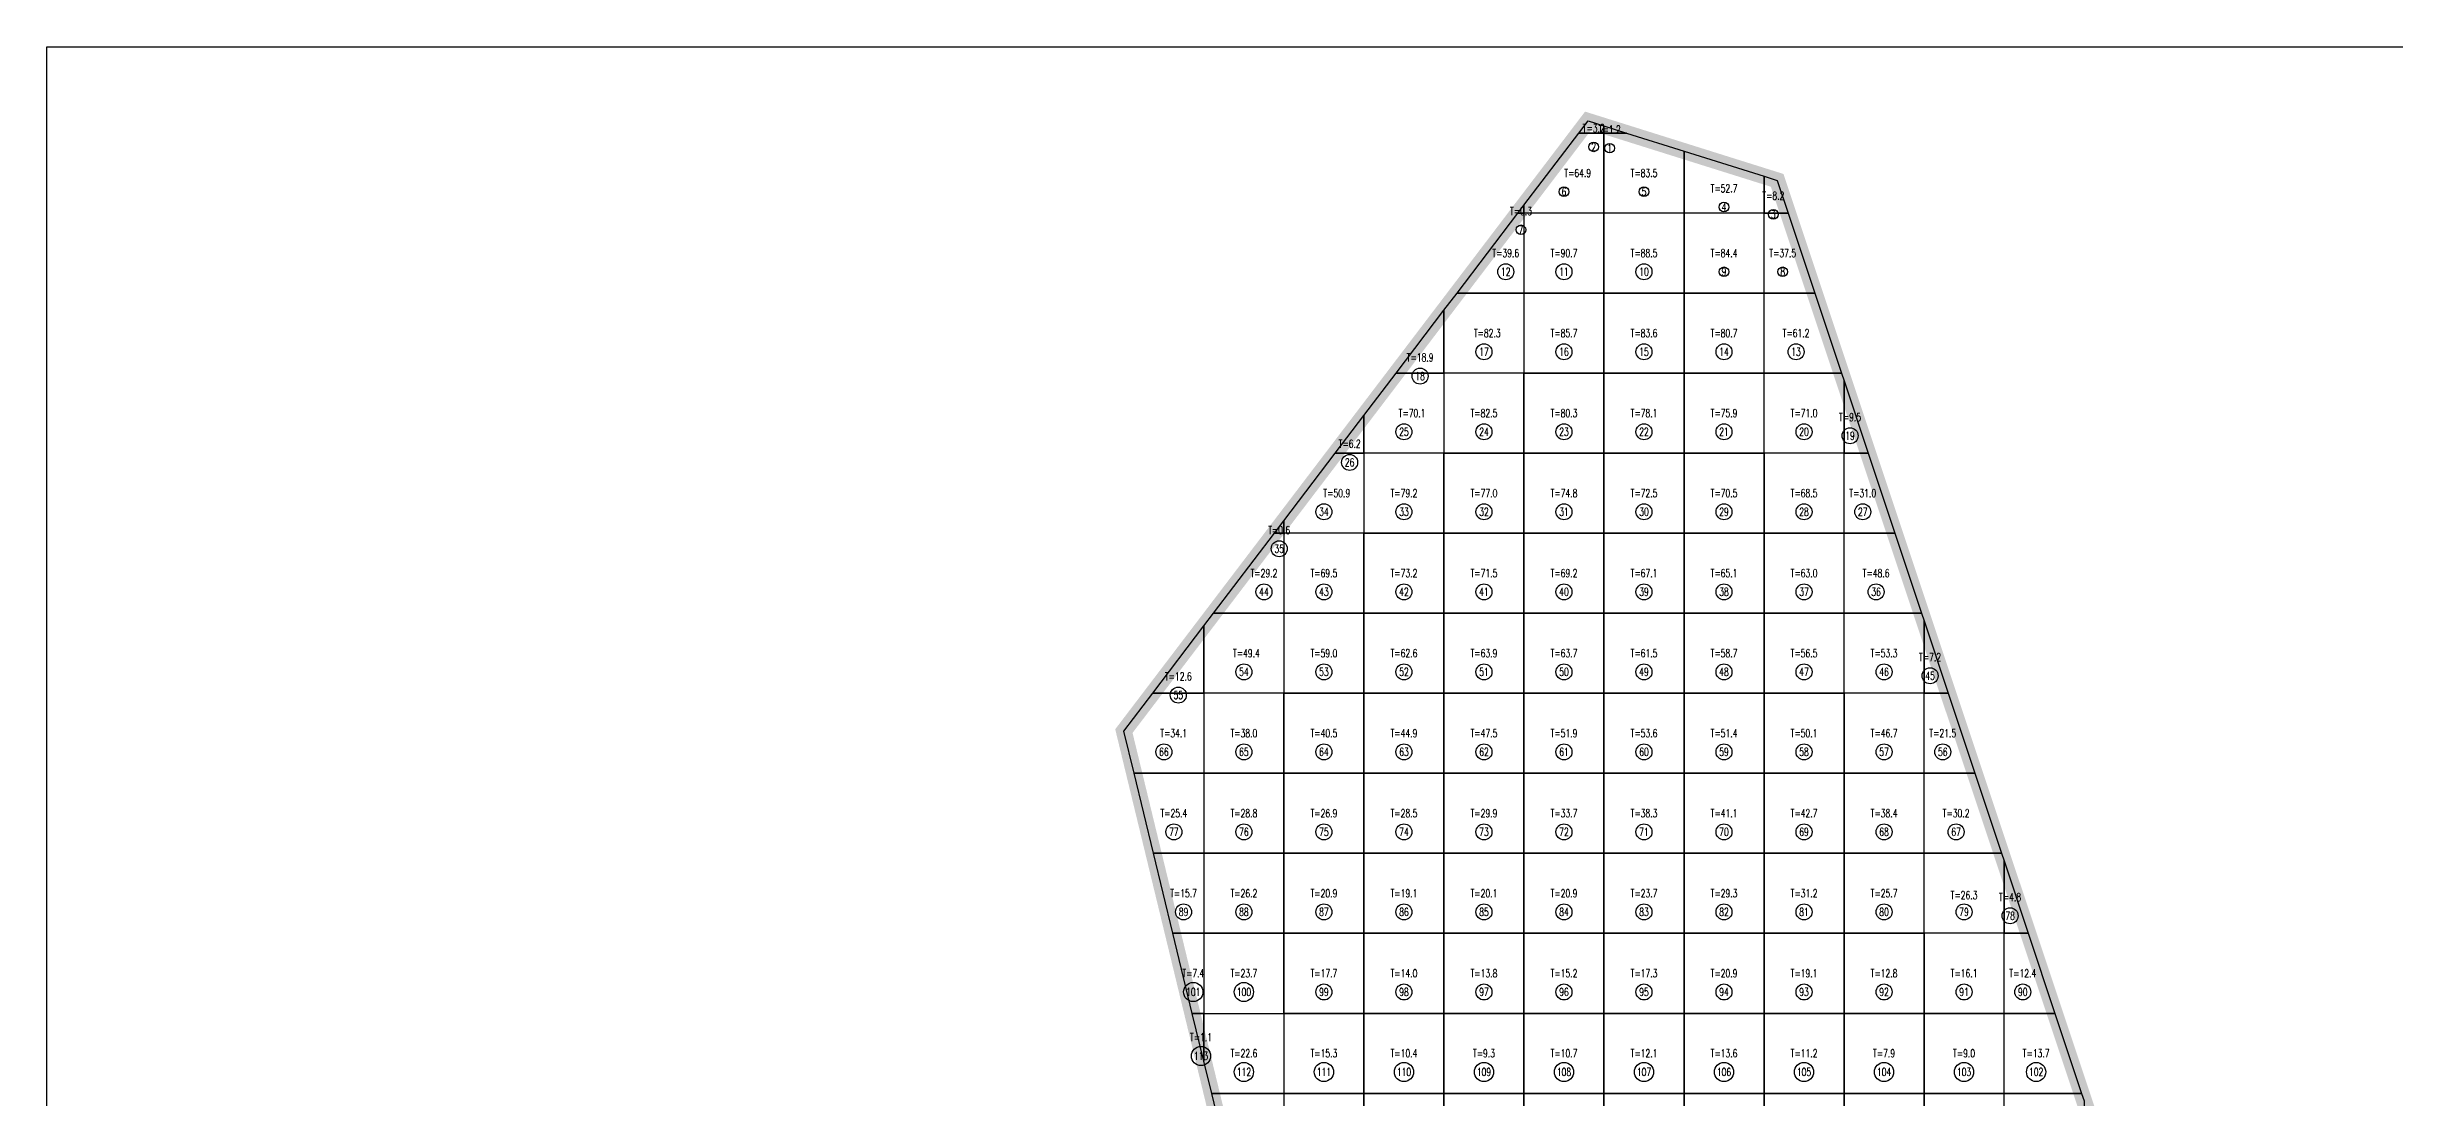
# Model space of a CAD drawing. Extents: x 4283 to 40403, y 1134 to 1764.
# Drawn here: x 8143.5 to 8229.7, y 1635.5 to 1674.1 of the extents above; entities that cross this region are included whole.
import ezdxf
from ezdxf.enums import TextEntityAlignment as Align

# ---------------------------------------------------------------- set-up
doc = ezdxf.new("R2010")
doc.units = 0
for name, color, linetype in [('tdz_7-4方格网', 2, 'Continuous'), ('tdz_7-4方格网计算', 7, 'Continuous'), ('tdz_土方计算图', 7, 'Continuous'), ('tdz_格田', 6, 'Continuous')]:
    doc.layers.add(name, color=color, linetype=linetype)
doc.styles.add('GLandNum', font='txt_____.ttf', dxfattribs={"width": 0.7, "height": 0.5})

msp = doc.modelspace()

# ---------------------------------------------------------------- linework, layer by layer
at = {"layer": 'tdz_7-4方格网', "linetype": 'Continuous'}
for points in [[(8200.694, 1671.19, 2005.885), (8200.694, 1670.928, 2005.885), (8199.769, 1670.928, 2005.921), (8200.108, 1671.374, 2005.886)], [(8201.527, 1670.928, 2005.885), (8200.694, 1670.928, 2005.885), (8200.694, 1671.19, 2005.885)], [(8199.769, 1670.928, 2005.921), (8200.694, 1670.928, 2005.885), (8200.694, 1667.987, 2005.941), (8197.753, 1667.987, 2006.057), (8197.753, 1668.279, 2006.129)], [(8203.636, 1670.266, 2005.884), (8203.636, 1667.987, 2005.883), (8200.694, 1667.987, 2005.941), (8200.694, 1670.928, 2005.885), (8201.527, 1670.928, 2005.885)], [(8206.577, 1669.341, 2005.882), (8206.577, 1667.987, 2005.882), (8203.636, 1667.987, 2005.883), (8203.636, 1670.266, 2005.884)], [(8207.46, 1667.987, 2005.882), (8206.577, 1667.987, 2005.882), (8206.577, 1669.341, 2005.882), (8207.059, 1669.19, 2005.882)], [(8197.532, 1667.987, 2006.152), (8197.753, 1667.987, 2006.057), (8197.753, 1665.046, 2006.099), (8195.294, 1665.046, 2006.383)], [(8197.753, 1668.279, 2006.129), (8197.753, 1667.987, 2006.057), (8197.532, 1667.987, 2006.152)], [(8197.753, 1667.987, 2006.057), (8197.753, 1665.046, 2006.099), (8200.694, 1665.046, 2006.005), (8200.694, 1667.987, 2005.941)], [(8200.694, 1667.987, 2005.941), (8200.694, 1665.046, 2006.005), (8203.636, 1665.046, 2005.914), (8203.636, 1667.987, 2005.883)], [(8203.636, 1667.987, 2005.883), (8203.636, 1665.046, 2005.914), (8206.577, 1665.046, 2005.882), (8206.577, 1667.987, 2005.882)], [(8206.577, 1667.987, 2005.882), (8207.46, 1667.987, 2005.882), (8208.441, 1665.046, 2005.882), (8206.577, 1665.046, 2005.882)], [(8194.812, 1664.413, 2006.432), (8194.812, 1662.105, 2006.257), (8193.056, 1662.105, 2006.614)], [(8195.294, 1665.046, 2006.383), (8197.753, 1665.046, 2006.099), (8197.753, 1662.105, 2006.164), (8194.812, 1662.105, 2006.257), (8194.812, 1664.413, 2006.432)], [(8197.753, 1665.046, 2006.099), (8197.753, 1662.105, 2006.164), (8200.694, 1662.105, 2006.075), (8200.694, 1665.046, 2006.005)], [(8200.694, 1665.046, 2006.005), (8200.694, 1662.105, 2006.075), (8203.636, 1662.105, 2005.986), (8203.636, 1665.046, 2005.914)], [(8203.636, 1665.046, 2005.914), (8203.636, 1662.105, 2005.986), (8206.577, 1662.105, 2005.896), (8206.577, 1665.046, 2005.882)], [(8206.577, 1665.046, 2005.882), (8208.441, 1665.046, 2005.882), (8209.422, 1662.105, 2005.882), (8206.577, 1662.105, 2005.896)], [(8193.056, 1662.105, 2006.614), (8194.812, 1662.105, 2006.257), (8194.812, 1659.164, 2006.325), (8191.871, 1659.164, 2006.415), (8191.871, 1660.547, 2006.736)], [(8194.812, 1662.105, 2006.257), (8194.812, 1659.164, 2006.325), (8197.753, 1659.164, 2006.235), (8197.753, 1662.105, 2006.164)], [(8197.753, 1662.105, 2006.164), (8197.753, 1659.164, 2006.235), (8200.694, 1659.164, 2006.146), (8200.694, 1662.105, 2006.075)], [(8200.694, 1662.105, 2006.075), (8200.694, 1659.164, 2006.146), (8203.636, 1659.164, 2006.057), (8203.636, 1662.105, 2005.986)], [(8203.636, 1662.105, 2005.986), (8203.636, 1659.164, 2006.057), (8206.577, 1659.164, 2005.964), (8206.577, 1662.105, 2005.896)], [(8209.518, 1661.817, 2005.882), (8209.518, 1659.164, 2005.882), (8206.577, 1659.164, 2005.964), (8206.577, 1662.105, 2005.896), (8209.422, 1662.105, 2005.882)], [(8210.403, 1659.164, 2005.882), (8209.518, 1659.164, 2005.882), (8209.518, 1661.817, 2005.882)], [(8191.871, 1660.547, 2006.736), (8191.871, 1659.164, 2006.415), (8190.819, 1659.164, 2006.845)], [(8190.819, 1659.164, 2006.845), (8191.871, 1659.164, 2006.415), (8191.871, 1656.222, 2006.493), (8188.93, 1656.222, 2006.926), (8188.93, 1656.681, 2007.04)], [(8191.871, 1659.164, 2006.415), (8191.871, 1656.222, 2006.493), (8194.812, 1656.222, 2006.396), (8194.812, 1659.164, 2006.325)], [(8194.812, 1659.164, 2006.325), (8194.812, 1656.222, 2006.396), (8197.753, 1656.222, 2006.306), (8197.753, 1659.164, 2006.235)], [(8197.753, 1659.164, 2006.235), (8197.753, 1656.222, 2006.306), (8200.694, 1656.222, 2006.219), (8200.694, 1659.164, 2006.146)], [(8200.694, 1659.164, 2006.146), (8200.694, 1656.222, 2006.219), (8203.636, 1656.222, 2006.13), (8203.636, 1659.164, 2006.057)], [(8203.636, 1659.164, 2006.057), (8203.636, 1656.222, 2006.13), (8206.577, 1656.222, 2006.029), (8206.577, 1659.164, 2005.964)], [(8206.577, 1659.164, 2005.964), (8206.577, 1656.222, 2006.029), (8209.518, 1656.222, 2005.927), (8209.518, 1659.164, 2005.882)], [(8209.518, 1659.164, 2005.882), (8210.403, 1659.164, 2005.882), (8211.384, 1656.222, 2005.892), (8209.518, 1656.222, 2005.927)], [(8188.93, 1656.681, 2007.04), (8188.93, 1656.222, 2006.926), (8188.581, 1656.222, 2007.076)], [(8188.581, 1656.222, 2007.076), (8188.93, 1656.222, 2006.926), (8188.93, 1653.281, 2006.847), (8186.343, 1653.281, 2007.307)], [(8188.93, 1656.222, 2006.926), (8188.93, 1653.281, 2006.847), (8191.871, 1653.281, 2006.604), (8191.871, 1656.222, 2006.493)], [(8191.871, 1656.222, 2006.493), (8191.871, 1653.281, 2006.604), (8194.812, 1653.281, 2006.467), (8194.812, 1656.222, 2006.396)], [(8194.812, 1656.222, 2006.396), (8194.812, 1653.281, 2006.467), (8197.753, 1653.281, 2006.38), (8197.753, 1656.222, 2006.306)], [(8197.753, 1656.222, 2006.306), (8197.753, 1653.281, 2006.38), (8200.694, 1653.281, 2006.292), (8200.694, 1656.222, 2006.219)], [(8200.694, 1656.222, 2006.219), (8200.694, 1653.281, 2006.292), (8203.636, 1653.281, 2006.195), (8203.636, 1656.222, 2006.13)], [(8203.636, 1656.222, 2006.13), (8203.636, 1653.281, 2006.195), (8206.577, 1653.281, 2006.106), (8206.577, 1656.222, 2006.029)], [(8206.577, 1656.222, 2006.029), (8206.577, 1653.281, 2006.106), (8209.518, 1653.281, 2006.021), (8209.518, 1656.222, 2005.927)], [(8209.518, 1656.222, 2005.927), (8211.384, 1656.222, 2005.892), (8212.365, 1653.281, 2005.92), (8209.518, 1653.281, 2006.021)], [(8186.343, 1653.281, 2007.307), (8188.93, 1653.281, 2006.847), (8188.93, 1650.34, 2007.265), (8185.989, 1650.34, 2007.399), (8185.989, 1652.815, 2007.344)], [(8188.93, 1653.281, 2006.847), (8188.93, 1650.34, 2007.265), (8191.871, 1650.34, 2006.917), (8191.871, 1653.281, 2006.604)], [(8191.871, 1653.281, 2006.604), (8191.871, 1650.34, 2006.917), (8194.812, 1650.34, 2006.733), (8194.812, 1653.281, 2006.467)], [(8194.812, 1653.281, 2006.467), (8194.812, 1650.34, 2006.733), (8197.753, 1650.34, 2006.454), (8197.753, 1653.281, 2006.38)], [(8197.753, 1653.281, 2006.38), (8197.753, 1650.34, 2006.454), (8200.694, 1650.34, 2006.36), (8200.694, 1653.281, 2006.292)], [(8200.694, 1653.281, 2006.292), (8200.694, 1650.34, 2006.36), (8203.636, 1650.34, 2006.285), (8203.636, 1653.281, 2006.195)], [(8203.636, 1653.281, 2006.195), (8203.636, 1650.34, 2006.285), (8206.577, 1650.34, 2006.24), (8206.577, 1653.281, 2006.106)], [(8206.577, 1653.281, 2006.106), (8206.577, 1650.34, 2006.24), (8209.518, 1650.34, 2006.101), (8209.518, 1653.281, 2006.021)], [(8212.459, 1652.999, 2005.922), (8212.459, 1650.34, 2006.029), (8209.518, 1650.34, 2006.101), (8209.518, 1653.281, 2006.021), (8212.365, 1653.281, 2005.92)], [(8185.989, 1652.815, 2007.344), (8185.989, 1650.34, 2007.399), (8184.106, 1650.34, 2007.538)], [(8213.346, 1650.34, 2005.948), (8212.459, 1650.34, 2006.029), (8212.459, 1652.999, 2005.922)], [(8184.106, 1650.34, 2007.538), (8185.989, 1650.34, 2007.399), (8185.989, 1647.399, 2007.647), (8183.423, 1647.399, 2007.647), (8183.047, 1648.949, 2007.647)], [(8185.989, 1650.34, 2007.399), (8185.989, 1647.399, 2007.647), (8188.93, 1647.399, 2007.634), (8188.93, 1650.34, 2007.265)], [(8188.93, 1650.34, 2007.265), (8188.93, 1647.399, 2007.634), (8191.871, 1647.399, 2007.327), (8191.871, 1650.34, 2006.917)], [(8191.871, 1650.34, 2006.917), (8191.871, 1647.399, 2007.327), (8194.812, 1647.399, 2007.178), (8194.812, 1650.34, 2006.733)], [(8194.812, 1650.34, 2006.733), (8194.812, 1647.399, 2007.178), (8197.753, 1647.399, 2006.988), (8197.753, 1650.34, 2006.454)], [(8197.753, 1650.34, 2006.454), (8197.753, 1647.399, 2006.988), (8200.694, 1647.399, 2006.564), (8200.694, 1650.34, 2006.36)], [(8200.694, 1650.34, 2006.36), (8200.694, 1647.399, 2006.564), (8203.636, 1647.399, 2006.435), (8203.636, 1650.34, 2006.285)], [(8203.636, 1650.34, 2006.285), (8203.636, 1647.399, 2006.435), (8206.577, 1647.399, 2006.319), (8206.577, 1650.34, 2006.24)], [(8206.577, 1650.34, 2006.24), (8206.577, 1647.399, 2006.319), (8209.518, 1647.399, 2006.18), (8209.518, 1650.34, 2006.101)], [(8209.518, 1650.34, 2006.101), (8209.518, 1647.399, 2006.18), (8212.459, 1647.399, 2006.284), (8212.459, 1650.34, 2006.029)], [(8212.459, 1650.34, 2006.029), (8213.346, 1650.34, 2005.948), (8214.327, 1647.399, 2005.976), (8212.459, 1647.399, 2006.284)], [(8183.423, 1647.399, 2007.647), (8185.989, 1647.399, 2007.647), (8185.989, 1644.458, 2007.647), (8184.136, 1644.458, 2007.647)], [(8185.989, 1647.399, 2007.647), (8185.989, 1644.458, 2007.647), (8188.93, 1644.458, 2007.647), (8188.93, 1647.399, 2007.634)], [(8188.93, 1647.399, 2007.634), (8188.93, 1644.458, 2007.647), (8191.871, 1644.458, 2007.58), (8191.871, 1647.399, 2007.327)], [(8191.871, 1647.399, 2007.327), (8191.871, 1644.458, 2007.58), (8194.812, 1644.458, 2007.387), (8194.812, 1647.399, 2007.178)], [(8194.812, 1647.399, 2007.178), (8194.812, 1644.458, 2007.387), (8197.753, 1644.458, 2007.218), (8197.753, 1647.399, 2006.988)], [(8197.753, 1647.399, 2006.988), (8197.753, 1644.458, 2007.218), (8200.694, 1644.458, 2007.077), (8200.694, 1647.399, 2006.564)], [(8200.694, 1647.399, 2006.564), (8200.694, 1644.458, 2007.077), (8203.636, 1644.458, 2006.778), (8203.636, 1647.399, 2006.435)], [(8203.636, 1647.399, 2006.435), (8203.636, 1644.458, 2006.778), (8206.577, 1644.458, 2006.489), (8206.577, 1647.399, 2006.319)], [(8206.577, 1647.399, 2006.319), (8206.577, 1644.458, 2006.489), (8209.518, 1644.458, 2006.312), (8209.518, 1647.399, 2006.18)], [(8209.518, 1647.399, 2006.18), (8209.518, 1644.458, 2006.312), (8212.459, 1644.458, 2006.364), (8212.459, 1647.399, 2006.284)], [(8212.459, 1647.399, 2006.284), (8214.327, 1647.399, 2005.976), (8215.308, 1644.458, 2006.005), (8212.459, 1644.458, 2006.364)], [(8184.136, 1644.458, 2007.647), (8185.989, 1644.458, 2007.647), (8185.989, 1641.517, 2007.647), (8184.849, 1641.517, 2007.647)], [(8185.989, 1644.458, 2007.647), (8185.989, 1641.517, 2007.647), (8188.93, 1641.517, 2007.647), (8188.93, 1644.458, 2007.647)], [(8188.93, 1644.458, 2007.647), (8188.93, 1641.517, 2007.647), (8191.871, 1641.517, 2007.647), (8191.871, 1644.458, 2007.58)], [(8191.871, 1644.458, 2007.58), (8191.871, 1641.517, 2007.647), (8194.812, 1641.517, 2007.511), (8194.812, 1644.458, 2007.387)], [(8194.812, 1644.458, 2007.387), (8194.812, 1641.517, 2007.511), (8197.753, 1641.517, 2007.352), (8197.753, 1644.458, 2007.218)], [(8197.753, 1644.458, 2007.218), (8197.753, 1641.517, 2007.352), (8200.694, 1641.517, 2007.175), (8200.694, 1644.458, 2007.077)], [(8200.694, 1644.458, 2007.077), (8200.694, 1641.517, 2007.175), (8203.636, 1641.517, 2006.959), (8203.636, 1644.458, 2006.778)], [(8203.636, 1644.458, 2006.778), (8203.636, 1641.517, 2006.959), (8206.577, 1641.517, 2006.671), (8206.577, 1644.458, 2006.489)], [(8206.577, 1644.458, 2006.489), (8206.577, 1641.517, 2006.671), (8209.518, 1641.517, 2006.682), (8209.518, 1644.458, 2006.312)], [(8209.518, 1644.458, 2006.312), (8209.518, 1641.517, 2006.682), (8212.459, 1641.517, 2006.752), (8212.459, 1644.458, 2006.364)], [(8215.4, 1644.18, 2006.007), (8215.4, 1641.517, 2006.178), (8212.459, 1641.517, 2006.752), (8212.459, 1644.458, 2006.364), (8215.308, 1644.458, 2006.005)], [(8216.289, 1641.517, 2006.033), (8215.4, 1641.517, 2006.178), (8215.4, 1644.18, 2006.007)], [(8184.849, 1641.517, 2007.647), (8185.989, 1641.517, 2007.647), (8185.989, 1638.575, 2007.647), (8185.562, 1638.575, 2007.647)], [(8185.989, 1641.517, 2007.647), (8185.989, 1638.575, 2007.647), (8188.93, 1638.575, 2007.647), (8188.93, 1641.517, 2007.647)], [(8188.93, 1641.517, 2007.647), (8188.93, 1638.575, 2007.647), (8191.871, 1638.575, 2007.647), (8191.871, 1641.517, 2007.647)], [(8191.871, 1641.517, 2007.647), (8191.871, 1638.575, 2007.647), (8194.812, 1638.575, 2007.572), (8194.812, 1641.517, 2007.511)], [(8194.812, 1641.517, 2007.511), (8194.812, 1638.575, 2007.572), (8197.753, 1638.575, 2007.391), (8197.753, 1641.517, 2007.352)], [(8197.753, 1641.517, 2007.352), (8197.753, 1638.575, 2007.391), (8200.694, 1638.575, 2007.211), (8200.694, 1641.517, 2007.175)], [(8200.694, 1641.517, 2007.175), (8200.694, 1638.575, 2007.211), (8203.636, 1638.575, 2007.016), (8203.636, 1641.517, 2006.959)], [(8203.636, 1641.517, 2006.959), (8203.636, 1638.575, 2007.016), (8206.577, 1638.575, 2006.813), (8206.577, 1641.517, 2006.671)], [(8206.577, 1641.517, 2006.671), (8206.577, 1638.575, 2006.813), (8209.518, 1638.575, 2006.899), (8209.518, 1641.517, 2006.682)], [(8209.518, 1641.517, 2006.682), (8209.518, 1638.575, 2006.899), (8212.459, 1638.575, 2006.755), (8212.459, 1641.517, 2006.752)], [(8212.459, 1641.517, 2006.752), (8212.459, 1638.575, 2006.755), (8215.4, 1638.575, 2006.524), (8215.4, 1641.517, 2006.178)], [(8215.4, 1641.517, 2006.178), (8216.289, 1641.517, 2006.033), (8217.27, 1638.575, 2006.061), (8215.4, 1638.575, 2006.524)], [(8185.562, 1638.575, 2007.647), (8185.989, 1638.575, 2007.647), (8185.989, 1636.813, 2007.647)], [(8185.989, 1636.813, 2007.647), (8185.989, 1638.575, 2007.647), (8188.93, 1638.575, 2007.647), (8188.93, 1635.634, 2007.647), (8186.274, 1635.634, 2007.647)], [(8188.93, 1638.575, 2007.647), (8188.93, 1635.634, 2007.647), (8191.871, 1635.634, 2007.647), (8191.871, 1638.575, 2007.647)], [(8191.871, 1638.575, 2007.647), (8191.871, 1635.634, 2007.647), (8194.812, 1635.634, 2007.619), (8194.812, 1638.575, 2007.572)], [(8194.812, 1638.575, 2007.572), (8194.812, 1635.634, 2007.619), (8197.753, 1635.634, 2007.441), (8197.753, 1638.575, 2007.391)], [(8197.753, 1638.575, 2007.391), (8197.753, 1635.634, 2007.441), (8200.694, 1635.634, 2007.274), (8200.694, 1638.575, 2007.211)], [(8200.694, 1638.575, 2007.211), (8200.694, 1635.634, 2007.274), (8203.636, 1635.634, 2007.122), (8203.636, 1638.575, 2007.016)], [(8203.636, 1638.575, 2007.016), (8203.636, 1635.634, 2007.122), (8206.577, 1635.634, 2006.96), (8206.577, 1638.575, 2006.813)], [(8206.577, 1638.575, 2006.813), (8206.577, 1635.634, 2006.96), (8209.518, 1635.634, 2006.903), (8209.518, 1638.575, 2006.899)], [(8209.518, 1638.575, 2006.899), (8209.518, 1635.634, 2006.903), (8212.459, 1635.634, 2006.759), (8212.459, 1638.575, 2006.755)], [(8212.459, 1638.575, 2006.755), (8212.459, 1635.634, 2006.759), (8215.4, 1635.634, 2006.614), (8215.4, 1638.575, 2006.524)], [(8215.4, 1638.575, 2006.524), (8217.27, 1638.575, 2006.061), (8218.251, 1635.634, 2006.089), (8215.4, 1635.634, 2006.614)], [(8186.274, 1635.634, 2007.647), (8188.93, 1635.634, 2007.647), (8188.93, 1632.693, 2007.647), (8186.987, 1632.693, 2007.647)], [(8188.93, 1635.634, 2007.647), (8188.93, 1632.693, 2007.647), (8191.871, 1632.693, 2007.647), (8191.871, 1635.634, 2007.647)], [(8191.871, 1635.634, 2007.647), (8191.871, 1632.693, 2007.647), (8194.812, 1632.693, 2007.638), (8194.812, 1635.634, 2007.619)], [(8194.812, 1635.634, 2007.619), (8194.812, 1632.693, 2007.638), (8197.753, 1632.693, 2007.5), (8197.753, 1635.634, 2007.441)], [(8197.753, 1635.634, 2007.441), (8197.753, 1632.693, 2007.5), (8200.694, 1632.693, 2007.361), (8200.694, 1635.634, 2007.274)], [(8200.694, 1635.634, 2007.274), (8200.694, 1632.693, 2007.361), (8203.636, 1632.693, 2007.205), (8203.636, 1635.634, 2007.122)], [(8203.636, 1635.634, 2007.122), (8203.636, 1632.693, 2007.205), (8206.577, 1632.693, 2007.051), (8206.577, 1635.634, 2006.96)], [(8206.577, 1635.634, 2006.96), (8206.577, 1632.693, 2007.051), (8209.518, 1632.693, 2006.906), (8209.518, 1635.634, 2006.903)], [(8209.518, 1635.634, 2006.903), (8209.518, 1632.693, 2006.906), (8212.459, 1632.693, 2006.762), (8212.459, 1635.634, 2006.759)], [(8212.459, 1635.634, 2006.759), (8212.459, 1632.693, 2006.762), (8215.4, 1632.693, 2006.618), (8215.4, 1635.634, 2006.614)], [(8218.342, 1635.362, 2006.092), (8218.342, 1632.693, 2006.328), (8215.4, 1632.693, 2006.618), (8215.4, 1635.634, 2006.614), (8218.251, 1635.634, 2006.089)]]:
    msp.add_polyline3d(points, close=True, dxfattribs=at)
at = {"layer": 'tdz_7-4方格网计算', "color": 7, "linetype": 'Continuous'}
for centre, radius in [((8200.317, 1670.419), 0.176), ((8200.903, 1670.373), 0.176), ((8199.224, 1668.772), 0.176), ((8202.165, 1668.772), 0.176), ((8205.106, 1668.209), 0.176), ((8206.918, 1667.94), 0.176), ((8197.642, 1667.374), 0.176), ((8197.083, 1665.83), 0.294), ((8199.224, 1665.83), 0.294), ((8202.165, 1665.83), 0.294), ((8205.106, 1665.83), 0.176), ((8207.264, 1665.83), 0.176), ((8196.283, 1662.889), 0.294), ((8199.224, 1662.889), 0.294), ((8202.165, 1662.889), 0.294), ((8205.106, 1662.889), 0.294), ((8207.754, 1662.889), 0.294), ((8193.934, 1661.996), 0.294), ((8193.342, 1659.948), 0.294), ((8196.283, 1659.948), 0.294), ((8199.224, 1659.948), 0.294), ((8202.165, 1659.948), 0.294), ((8205.106, 1659.948), 0.294), ((8208.047, 1659.948), 0.294), ((8209.739, 1659.804), 0.294), ((8191.345, 1658.823), 0.294), ((8190.4, 1657.007), 0.294), ((8193.342, 1657.007), 0.294), ((8196.283, 1657.007), 0.294), ((8199.224, 1657.007), 0.294), ((8202.165, 1657.007), 0.294), ((8205.106, 1657.007), 0.294), ((8208.047, 1657.007), 0.294), ((8210.206, 1657.007), 0.294), ((8188.755, 1655.651), 0.294), ((8188.196, 1654.066), 0.294), ((8190.4, 1654.066), 0.294), ((8193.342, 1654.066), 0.294), ((8196.283, 1654.066), 0.294), ((8199.224, 1654.066), 0.294), ((8202.165, 1654.066), 0.294), ((8205.106, 1654.066), 0.294), ((8208.047, 1654.066), 0.294), ((8210.696, 1654.066), 0.294), ((8187.459, 1651.124), 0.294), ((8190.4, 1651.124), 0.294), ((8193.342, 1651.124), 0.294), ((8196.283, 1651.124), 0.294), ((8199.224, 1651.124), 0.294), ((8202.165, 1651.124), 0.294), ((8205.106, 1651.124), 0.294), ((8208.047, 1651.124), 0.294), ((8210.989, 1651.124), 0.294), ((8185.047, 1650.273), 0.294), ((8212.681, 1650.983), 0.294), ((8184.518, 1648.183), 0.294), ((8187.459, 1648.183), 0.294), ((8190.4, 1648.183), 0.294), ((8193.342, 1648.183), 0.294), ((8196.283, 1648.183), 0.294), ((8199.224, 1648.183), 0.294), ((8202.165, 1648.183), 0.294), ((8205.106, 1648.183), 0.294), ((8208.047, 1648.183), 0.294), ((8210.989, 1648.183), 0.294), ((8213.148, 1648.183), 0.294), ((8184.884, 1645.242), 0.294), ((8187.459, 1645.242), 0.294), ((8190.4, 1645.242), 0.294), ((8193.342, 1645.242), 0.294), ((8196.283, 1645.242), 0.294), ((8199.224, 1645.242), 0.294), ((8202.165, 1645.242), 0.294), ((8205.106, 1645.242), 0.294), ((8208.047, 1645.242), 0.294), ((8210.989, 1645.242), 0.294), ((8213.638, 1645.242), 0.294), ((8185.24, 1642.301), 0.294), ((8187.459, 1642.301), 0.294), ((8190.4, 1642.301), 0.294), ((8193.342, 1642.301), 0.294), ((8196.283, 1642.301), 0.294), ((8199.224, 1642.301), 0.294), ((8202.165, 1642.301), 0.294), ((8205.106, 1642.301), 0.294), ((8208.047, 1642.301), 0.294), ((8210.989, 1642.301), 0.294), ((8213.93, 1642.301), 0.294), ((8215.622, 1642.162), 0.294), ((8185.597, 1639.36), 0.353), ((8187.459, 1639.36), 0.353), ((8190.4, 1639.36), 0.294), ((8193.342, 1639.36), 0.294), ((8196.283, 1639.36), 0.294), ((8199.224, 1639.36), 0.294), ((8202.165, 1639.36), 0.294), ((8205.106, 1639.36), 0.294), ((8208.047, 1639.36), 0.294), ((8210.989, 1639.36), 0.294), ((8213.93, 1639.36), 0.294), ((8216.09, 1639.36), 0.294), ((8185.882, 1637.008), 0.353), ((8187.459, 1636.419), 0.353), ((8190.4, 1636.419), 0.353), ((8193.342, 1636.419), 0.353), ((8196.283, 1636.419), 0.353), ((8199.224, 1636.419), 0.353), ((8202.165, 1636.419), 0.353), ((8205.106, 1636.419), 0.353), ((8208.047, 1636.419), 0.353), ((8210.989, 1636.419), 0.353), ((8213.93, 1636.419), 0.353), ((8216.58, 1636.419), 0.353)]:
    msp.add_circle(centre, radius, dxfattribs=at)
at = {"layer": 'tdz_土方计算图', "linetype": 'Continuous'}
for points in [[(8143.46, 1674.092), (8273.46, 1674.092)], [(8143.46, 1514.092), (8143.46, 1514.092), (8143.46, 1674.092), (8143.46, 1674.092)]]:
    msp.add_lwpolyline(points, dxfattribs=at)
at = {"layer": 'tdz_格田', "linetype": 'Continuous', "lineweight": 60, "const_width": 0.588}
msp.add_lwpolyline([(8224.776, 1584.78), (8211.053, 1576.811), (8197.701, 1588.487), (8183.047, 1648.949), (8200.108, 1671.374), (8207.059, 1669.19), (8223.43, 1620.107), (8233.873, 1587.015), (8224.776, 1584.78)], close=True, dxfattribs=at)

# ---------------------------------------------------------------- texts
at = {"layer": 'tdz_7-4方格网计算', "color": 2, "linetype": 'Continuous', "style": 'GLandNum', "width": 0.7}
for s, p in [('T=3.2', (8200.317, 1671.105)), ('T=1.2', (8200.903, 1671.059)), ('T=64.9', (8199.728, 1669.458)), ('T=83.5', (8202.165, 1669.458)), ('T=52.7', (8205.106, 1668.895)), ('T=8.2', (8206.918, 1668.626)), ('T=0.3', (8197.642, 1668.06)), ('T=39.6', (8197.083, 1666.517)), ('T=90.7', (8199.224, 1666.517)), ('T=88.5', (8202.165, 1666.517)), ('T=84.4', (8205.106, 1666.517)), ('T=37.5', (8207.264, 1666.517)), ('T=82.3', (8196.403, 1663.575)), ('T=85.7', (8199.224, 1663.575)), ('T=83.6', (8202.165, 1663.575)), ('T=80.7', (8205.106, 1663.575)), ('T=61.2', (8207.754, 1663.575)), ('T=18.9', (8193.934, 1662.682)), ('T=70.1', (8193.638, 1660.634)), ('T=82.5', (8196.283, 1660.634)), ('T=80.3', (8199.224, 1660.634)), ('T=78.1', (8202.165, 1660.634)), ('T=75.9', (8205.106, 1660.634)), ('T=71.0', (8208.047, 1660.634)), ('T=9.5', (8209.739, 1660.49)), ('T=6.2', (8191.345, 1659.509)), ('T=50.9', (8190.873, 1657.693)), ('T=79.2', (8193.342, 1657.693)), ('T=77.0', (8196.283, 1657.693)), ('T=74.8', (8199.224, 1657.693)), ('T=72.5', (8202.165, 1657.693)), ('T=70.5', (8205.106, 1657.693)), ('T=68.5', (8208.047, 1657.693)), ('T=31.0', (8210.206, 1657.693)), ('T=0.6', (8188.755, 1656.337)), ('T=29.2', (8188.196, 1654.752)), ('T=69.5', (8190.4, 1654.752)), ('T=73.2', (8193.342, 1654.752)), ('T=71.5', (8196.283, 1654.752)), ('T=69.2', (8199.224, 1654.752)), ('T=67.1', (8202.165, 1654.752)), ('T=65.1', (8205.106, 1654.752)), ('T=63.0', (8208.047, 1654.752)), ('T=48.6', (8210.696, 1654.752)), ('T=49.4', (8187.548, 1651.811)), ('T=59.0', (8190.4, 1651.811)), ('T=62.6', (8193.342, 1651.811)), ('T=63.9', (8196.283, 1651.811)), ('T=63.7', (8199.224, 1651.811)), ('T=61.5', (8202.165, 1651.811)), ('T=58.7', (8205.106, 1651.811)), ('T=56.5', (8208.047, 1651.811)), ('T=53.3', (8210.989, 1651.811)), ('T=7.2', (8212.681, 1651.669)), ('T=12.6', (8185.047, 1650.959)), ('T=34.1', (8184.877, 1648.87)), ('T=38.0', (8187.459, 1648.87)), ('T=40.5', (8190.4, 1648.87)), ('T=44.9', (8193.342, 1648.87)), ('T=47.5', (8196.283, 1648.87)), ('T=51.9', (8199.224, 1648.87)), ('T=53.6', (8202.165, 1648.87)), ('T=51.4', (8205.106, 1648.87)), ('T=50.1', (8208.047, 1648.87)), ('T=46.7', (8210.989, 1648.87)), ('T=21.5', (8213.148, 1648.87)), ('T=25.4', (8184.884, 1645.928)), ('T=28.8', (8187.459, 1645.928)), ('T=26.9', (8190.4, 1645.928)), ('T=28.5', (8193.342, 1645.928)), ('T=29.9', (8196.283, 1645.928)), ('T=33.7', (8199.224, 1645.928)), ('T=38.3', (8202.165, 1645.928)), ('T=41.1', (8205.106, 1645.928)), ('T=42.7', (8208.047, 1645.928)), ('T=38.4', (8210.989, 1645.928)), ('T=30.2', (8213.638, 1645.928)), ('T=15.7', (8185.24, 1642.987)), ('T=26.2', (8187.459, 1642.987)), ('T=20.9', (8190.4, 1642.987)), ('T=19.1', (8193.342, 1642.987)), ('T=20.1', (8196.283, 1642.987)), ('T=20.9', (8199.224, 1642.987)), ('T=23.7', (8202.165, 1642.987)), ('T=29.3', (8205.106, 1642.987)), ('T=31.2', (8208.047, 1642.987)), ('T=25.7', (8210.989, 1642.987)), ('T=26.3', (8213.93, 1642.918)), ('T=4.8', (8215.622, 1642.848)), ('T=7.4', (8185.597, 1640.046)), ('T=23.7', (8187.459, 1640.046)), ('T=17.7', (8190.4, 1640.046)), ('T=14.0', (8193.342, 1640.046)), ('T=13.8', (8196.283, 1640.046)), ('T=15.2', (8199.224, 1640.046)), ('T=17.3', (8202.165, 1640.046)), ('T=20.9', (8205.106, 1640.046)), ('T=19.1', (8208.047, 1640.046)), ('T=12.8', (8210.989, 1640.046)), ('T=16.1', (8213.93, 1640.046)), ('T=12.4', (8216.09, 1640.046)), ('T=1.1', (8185.882, 1637.694)), ('T=22.6', (8187.459, 1637.105)), ('T=15.3', (8190.4, 1637.105)), ('T=10.4', (8193.342, 1637.105)), ('T=9.3', (8196.283, 1637.105)), ('T=10.7', (8199.224, 1637.105)), ('T=12.1', (8202.165, 1637.105)), ('T=13.6', (8205.106, 1637.105)), ('T=11.2', (8208.047, 1637.105)), ('T=7.9', (8210.989, 1637.105)), ('T=9.0', (8213.93, 1637.105)), ('T=13.7', (8216.58, 1637.105))]:
    msp.add_text(s, height=0.2941, dxfattribs=at).set_placement(p, align=Align.MIDDLE_CENTER)
at = {"layer": 'tdz_7-4方格网计算', "color": 7, "linetype": 'Continuous', "style": 'GLandNum', "width": 0.7}
for s, height, p in [('2', 0.294, (8200.317, 1670.419)), ('1', 0.294, (8200.903, 1670.373)), ('6', 0.294, (8199.224, 1668.772)), ('5', 0.294, (8202.165, 1668.772)), ('4', 0.294, (8205.106, 1668.209)), ('3', 0.294, (8206.918, 1667.94)), ('7', 0.294, (8197.642, 1667.374)), ('12', 0.2941, (8197.083, 1665.83)), ('11', 0.2941, (8199.224, 1665.83)), ('10', 0.2941, (8202.165, 1665.83)), ('9', 0.294, (8205.106, 1665.83)), ('8', 0.294, (8207.264, 1665.83)), ('17', 0.2941, (8196.283, 1662.889)), ('16', 0.2941, (8199.224, 1662.889)), ('15', 0.2941, (8202.165, 1662.889)), ('14', 0.2941, (8205.106, 1662.889)), ('13', 0.2941, (8207.754, 1662.889)), ('18', 0.2941, (8193.934, 1661.996)), ('25', 0.2941, (8193.342, 1659.948)), ('24', 0.2941, (8196.283, 1659.948)), ('23', 0.2941, (8199.224, 1659.948)), ('22', 0.2941, (8202.165, 1659.948)), ('21', 0.2941, (8205.106, 1659.948)), ('20', 0.2941, (8208.047, 1659.948)), ('19', 0.2941, (8209.739, 1659.804)), ('26', 0.2941, (8191.345, 1658.823)), ('34', 0.2941, (8190.4, 1657.007)), ('33', 0.2941, (8193.342, 1657.007)), ('32', 0.2941, (8196.283, 1657.007)), ('31', 0.2941, (8199.224, 1657.007)), ('30', 0.2941, (8202.165, 1657.007)), ('29', 0.2941, (8205.106, 1657.007)), ('28', 0.2941, (8208.047, 1657.007)), ('27', 0.2941, (8210.206, 1657.007)), ('35', 0.2941, (8188.755, 1655.651)), ('44', 0.2941, (8188.196, 1654.066)), ('43', 0.2941, (8190.4, 1654.066)), ('42', 0.2941, (8193.342, 1654.066)), ('41', 0.2941, (8196.283, 1654.066)), ('40', 0.2941, (8199.224, 1654.066)), ('39', 0.2941, (8202.165, 1654.066)), ('38', 0.2941, (8205.106, 1654.066)), ('37', 0.2941, (8208.047, 1654.066)), ('36', 0.2941, (8210.696, 1654.066)), ('54', 0.2941, (8187.459, 1651.124)), ('53', 0.2941, (8190.4, 1651.124)), ('52', 0.2941, (8193.342, 1651.124)), ('51', 0.2941, (8196.283, 1651.124)), ('50', 0.2941, (8199.224, 1651.124)), ('49', 0.2941, (8202.165, 1651.124)), ('48', 0.2941, (8205.106, 1651.124)), ('47', 0.2941, (8208.047, 1651.124)), ('46', 0.2941, (8210.989, 1651.124)), ('45', 0.2941, (8212.681, 1650.983)), ('55', 0.2941, (8185.047, 1650.273)), ('66', 0.2941, (8184.518, 1648.183)), ('65', 0.2941, (8187.459, 1648.183)), ('64', 0.2941, (8190.4, 1648.183)), ('63', 0.2941, (8193.342, 1648.183)), ('62', 0.2941, (8196.283, 1648.183)), ('61', 0.2941, (8199.224, 1648.183)), ('60', 0.2941, (8202.165, 1648.183)), ('59', 0.2941, (8205.106, 1648.183)), ('58', 0.2941, (8208.047, 1648.183)), ('57', 0.2941, (8210.989, 1648.183)), ('56', 0.2941, (8213.148, 1648.183)), ('77', 0.2941, (8184.884, 1645.242)), ('76', 0.2941, (8187.459, 1645.242)), ('75', 0.2941, (8190.4, 1645.242)), ('74', 0.2941, (8193.342, 1645.242)), ('73', 0.2941, (8196.283, 1645.242)), ('72', 0.2941, (8199.224, 1645.242)), ('71', 0.2941, (8202.165, 1645.242)), ('70', 0.2941, (8205.106, 1645.242)), ('69', 0.2941, (8208.047, 1645.242)), ('68', 0.2941, (8210.989, 1645.242)), ('67', 0.2941, (8213.638, 1645.242)), ('89', 0.2941, (8185.24, 1642.301)), ('88', 0.2941, (8187.459, 1642.301)), ('87', 0.2941, (8190.4, 1642.301)), ('86', 0.2941, (8193.342, 1642.301)), ('85', 0.2941, (8196.283, 1642.301)), ('84', 0.2941, (8199.224, 1642.301)), ('83', 0.2941, (8202.165, 1642.301)), ('82', 0.2941, (8205.106, 1642.301)), ('81', 0.2941, (8208.047, 1642.301)), ('80', 0.2941, (8210.989, 1642.301)), ('79', 0.2941, (8213.93, 1642.301)), ('78', 0.2941, (8215.622, 1642.162)), ('101', 0.2941, (8185.597, 1639.36)), ('100', 0.2941, (8187.459, 1639.36)), ('99', 0.2941, (8190.4, 1639.36)), ('98', 0.2941, (8193.342, 1639.36)), ('97', 0.2941, (8196.283, 1639.36)), ('96', 0.2941, (8199.224, 1639.36)), ('95', 0.2941, (8202.165, 1639.36)), ('94', 0.2941, (8205.106, 1639.36)), ('93', 0.2941, (8208.047, 1639.36)), ('92', 0.2941, (8210.989, 1639.36)), ('91', 0.2941, (8213.93, 1639.36)), ('90', 0.2941, (8216.09, 1639.36)), ('113', 0.2941, (8185.882, 1637.008)), ('112', 0.2941, (8187.459, 1636.419)), ('111', 0.2941, (8190.4, 1636.419)), ('110', 0.2941, (8193.342, 1636.419)), ('109', 0.2941, (8196.283, 1636.419)), ('108', 0.2941, (8199.224, 1636.419)), ('107', 0.2941, (8202.165, 1636.419)), ('106', 0.2941, (8205.106, 1636.419)), ('105', 0.2941, (8208.047, 1636.419)), ('104', 0.2941, (8210.989, 1636.419)), ('103', 0.2941, (8213.93, 1636.419)), ('102', 0.2941, (8216.58, 1636.419))]:
    msp.add_text(s, height=height, dxfattribs=at).set_placement(p, align=Align.MIDDLE_CENTER)

doc.saveas('drawing.dxf')
